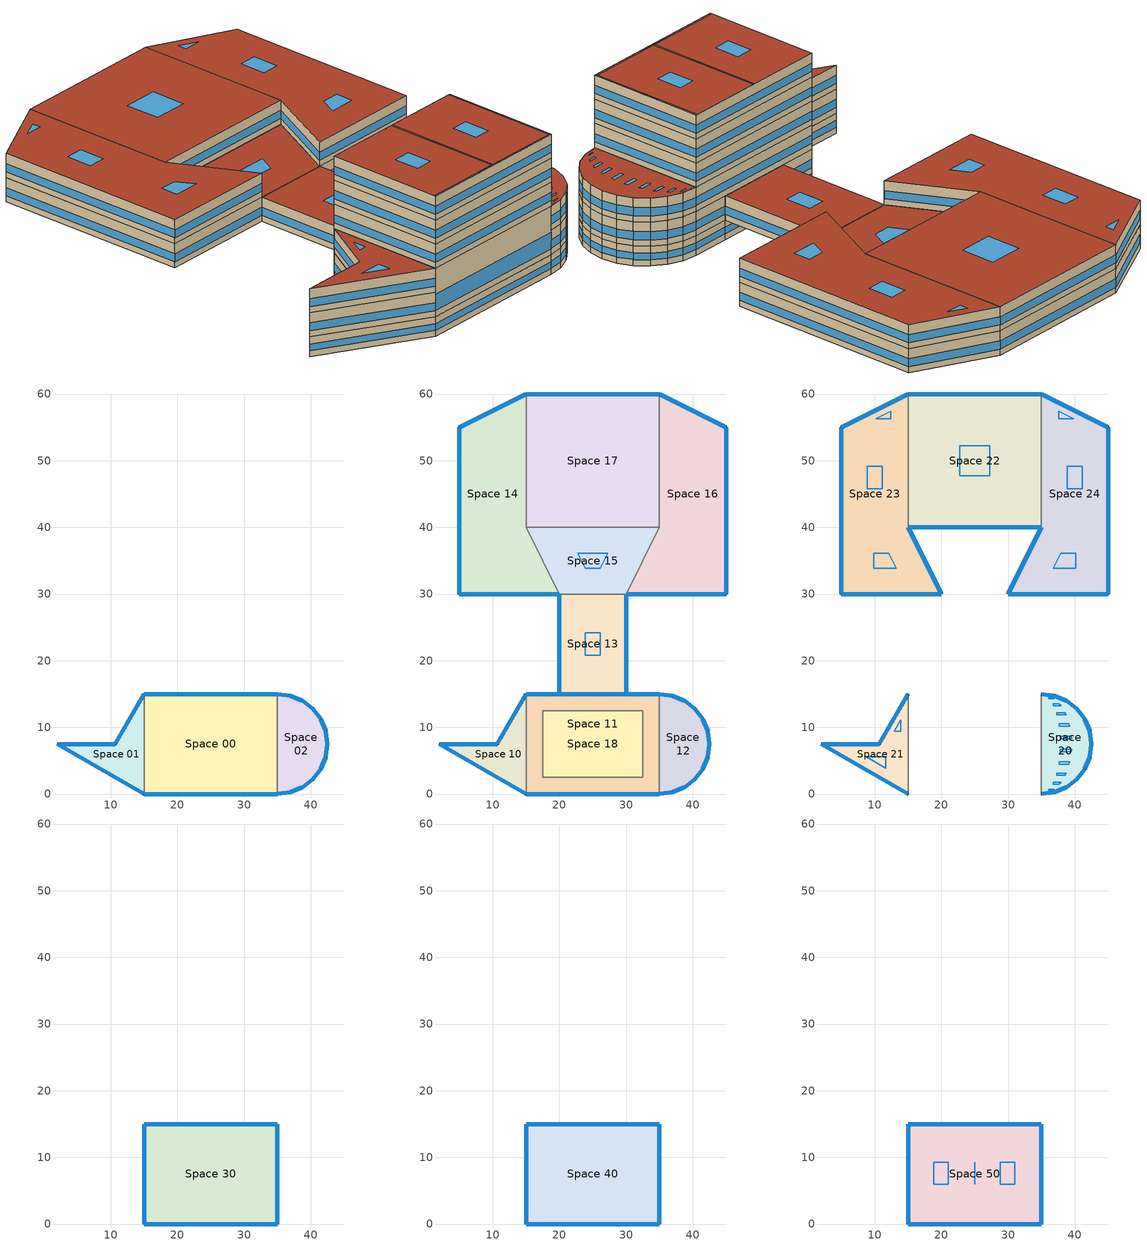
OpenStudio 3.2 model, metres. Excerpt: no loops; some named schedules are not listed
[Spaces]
Space 02
 floor ground: 35,15 36.94,14.74 38.75,14 40.3,12.8 41.5,11.25 42.24,9.44 42.5,7.5 42.24,5.56 41.5,3.75 40.3,2.2 38.75,1 36.94,0.26 35,0 z-2.5
 wall outside: 35,0 36.94,0.26 38.75,1 40.3,2.2 41.5,3.75 42.24,5.56 42.5,7.5 42.24,9.44 41.5,11.25 40.3,12.8 38.75,14 36.94,14.74 35,15 z-2.5:0
 wall to Space 00: 35,15 35,0 z-2.5:0
 window (BTAP-Ext-FixedWindow:U=0.220 SHGC=0.600): 36.96,0.27 38.73,1 / 42.23,9.46 41.5,11.23 / 40.32,2.22 41.48,3.73 / 41.48,11.27 40.32,12.78 / 42.25,5.58 42.5,7.47 / 38.73,14 36.96,14.73 / 35.03,0 36.92,0.25 / 42.5,7.53 42.25,9.42 / 41.5,3.77 42.23,5.54 / 38.77,1.02 40.28,2.18 / 40.28,12.82 38.77,13.98 / 36.92,14.75 35.03,15 z-1.74:-0.88
Space 00
 floor ground: 35,15 35,0 15,0 15,15 z-2.5
 wall outside: 15,0 35,0 / 35,15 30,15 20,15 15,15 z-2.5:0
 wall to Space 01: 15,15 15,0 z-2.5:0
 window (BTAP-Ext-FixedWindow:U=0.220 SHGC=0.600): 15.03,0 34.97,0 / 29.97,15 20.03,15 / 34.97,15 30.03,15 / 19.97,15 15.03,15 z-1.74:-0.9
Space 01
 floor ground: 15,15 15,0 2.01,7.5 10.67,7.5 z-2.5
 wall outside: 15,15 10.67,7.5 2.01,7.5 15,0 z-2.5:0
 window (BTAP-Ext-FixedWindow:U=0.220 SHGC=0.600): 2.03,7.49 14.98,0.01 / 10.64,7.5 2.04,7.5 / 14.99,14.98 10.68,7.52 z-1.74:-0.9
Space 10
 floor to Space 01: 15,15 15,0 2.01,7.5 10.67,7.5 z0
 wall outside: 15,15 10.67,7.5 2.01,7.5 15,0 z0:3.05
 wall to Space 11: 15,0 15,15 z0:3.05
 window (BTAP-Ext-FixedWindow:U=0.220 SHGC=0.600): 2.03,7.49 14.98,0.01 / 10.64,7.5 2.04,7.5 / 14.99,14.98 10.68,7.52 z0.76:1.78
Space 11
 floor to Space 18: 32.5,12.5 32.5,2.5 17.5,2.5 17.5,12.5 z3.05
 floor to Space 00: 35,2.5 35,0 15,0 15,2.5 z0; 35,15 35,12.5 15,12.5 15,15 z0; 35,12.5 35,2.5 32.5,2.5 32.5,12.5 z0; 17.5,12.5 17.5,2.5 15,2.5 15,12.5 z0; 32.5,12.5 32.5,2.5 17.5,2.5 17.5,12.5 z0
 wall outside: 15,0 35,0 z0:6.1; 35,15 15,15 z3.05:6.1; 20,15 15,15 / 35,15 30,15 z0:3.05
 wall to Space 21: 15,15 15,0 z3.05:6.1
 wall to Space 20: 35,0 35,15 z3.05:6.1
 wall to Space 12: 35,0 35,15 z0:3.05
 wall to Space 18: 32.5,2.5 17.5,2.5 17.5,12.5 32.5,12.5 32.5,2.5 z0:3.05
 wall to Space 13: 30,15 20,15 z0:3.05
 window (BTAP-Ext-FixedWindow:U=0.220 SHGC=0.600): 15.03,0 34.97,0 z0.76:2.8; 34.97,15 15.03,15 z3.81:4.83; 19.97,15 15.03,15 / 34.97,15 30.03,15 z0.76:1.79
Space 12
 floor to Space 02: 35,15 36.94,14.74 38.75,14 40.3,12.8 41.5,11.25 42.24,9.44 42.5,7.5 42.24,5.56 41.5,3.75 40.3,2.2 38.75,1 36.94,0.26 35,0 z0
 wall outside: 35,0 36.94,0.26 38.75,1 40.3,2.2 41.5,3.75 42.24,5.56 42.5,7.5 42.24,9.44 41.5,11.25 40.3,12.8 38.75,14 36.94,14.74 35,15 z0:3.05
 window (BTAP-Ext-FixedWindow:U=0.220 SHGC=0.600): 36.92,14.75 35.03,15 / 38.73,14 36.96,14.73 / 40.28,12.82 38.77,13.98 / 41.48,11.27 40.32,12.78 / 42.23,9.46 41.5,11.23 / 42.5,7.53 42.25,9.42 / 42.25,5.58 42.5,7.47 / 41.5,3.77 42.23,5.54 / 40.32,2.22 41.48,3.73 / 38.77,1.02 40.28,2.18 / 36.96,0.27 38.73,1 / 35.03,0 36.92,0.25 z0.76:1.8
Space 13
 floor ground: 30,30 30,15 20,15 20,30 z0
 wall outside: 30,15 30,30 / 20,30 20,15 z0:3.05
 wall to Space 15: 30,30 20,30 z0:3.05
 window (BTAP-Ext-FixedWindow:U=0.220 SHGC=0.600): 30,15.03 30,29.97 / 20,29.97 20,15.03 z0.76:1.78
 roof outside: 30,15 30,30 20,30 20,15 z3.05
 skylight (BTAP-Ext-Skylights:U=0.220 SHGC=0.600): 26.12,20.82 26.12,24.18 23.88,24.18 23.88,20.82 z3.05
Space 14
 floor ground: 15,60 15,40 20,30 5,30 5,55 z0
 wall outside: 15,60 5,55 5,30 20,30 z0:3.05
 wall to Space 17: 15,40 15,60 z0:3.05
 wall to Space 15: 20,30 15,40 z0:3.05
 window (BTAP-Ext-FixedWindow:U=0.220 SHGC=0.600): 5,54.97 5,30.03 / 14.98,59.99 5.02,55.01 / 5.03,30 19.97,30 z0.76:1.78
Space 15
 floor ground: 35,40 30,30 20,30 15,40 z0
 wall to Space 16: 30,30 35,40 z0:3.05
 wall to Space 17: 35,40 15,40 z0:3.05
 roof outside: 30,30 35,40 15,40 20,30 z3.05
 skylight (BTAP-Ext-Skylights:U=0.220 SHGC=0.600): 26.12,33.88 27.24,36.12 22.76,36.12 23.88,33.88 z3.05
Space 16
 floor ground: 35,60 45,55 45,30 30,30 35,40 z0
 wall outside: 30,30 45,30 45,55 35,60 z0:3.05
 wall to Space 17: 35,60 35,40 z0:3.05
 window (BTAP-Ext-FixedWindow:U=0.220 SHGC=0.600): 44.98,55.01 35.02,59.99 / 45,30.03 45,54.97 / 30.03,30 44.97,30 z0.76:1.78
Space 17
 floor ground: 35,60 35,40 15,40 15,60 z0
 wall outside: 35,60 15,60 z0:3.05
 window (BTAP-Ext-FixedWindow:U=0.220 SHGC=0.600): 34.97,60 15.03,60 z0.76:1.78
Space 18
 floor ground: 32.5,12.5 32.5,2.5 17.5,2.5 17.5,12.5 z0
Space 20
 floor to Space 12: 35,15 36.94,14.74 38.75,14 40.3,12.8 41.5,11.25 42.24,9.44 42.5,7.5 42.24,5.56 41.5,3.75 40.3,2.2 38.75,1 36.94,0.26 35,0 z3.05
 wall outside: 35,0 36.94,0.26 38.75,1 40.3,2.2 41.5,3.75 42.24,5.56 42.5,7.5 42.24,9.44 41.5,11.25 40.3,12.8 38.75,14 36.94,14.74 35,15 z3.05:6.1
 window (BTAP-Ext-FixedWindow:U=0.220 SHGC=0.600): 40.28,12.82 38.77,13.98 / 36.96,0.27 38.73,1 / 42.23,9.46 41.5,11.23 / 40.32,2.22 41.48,3.73 / 38.77,1.02 40.28,2.18 / 35.03,0 36.92,0.25 / 41.48,11.27 40.32,12.78 / 36.92,14.75 35.03,15 / 38.73,14 36.96,14.73 / 42.25,5.58 42.5,7.47 / 42.5,7.53 42.25,9.42 / 41.5,3.77 42.23,5.54 z3.81:4.85
 roof outside: 35,0 36.94,0.26 38.75,1 40.3,2.2 41.5,3.75 42.24,5.56 42.5,7.5 42.24,9.44 41.5,11.25 40.3,12.8 38.75,14 36.94,14.74 35,15 z6.1
 skylight (BTAP-Ext-Skylights:U=0.220 SHGC=0.600): 35.94,0.19 35.5,0.19 35.5,0.13 z6.1; 36.94,0.71 36.1,0.71 36.1,0.55 36.54,0.55 z6.1; 37.94,1.73 36.76,1.73 36.76,1.47 37.6,1.47 z6.1; 38.74,3.15 37.29,3.15 37.29,2.8 38.48,2.8 z6.1; 39.29,4.86 37.67,4.86 37.67,4.45 39.12,4.45 z6.1; 39.54,6.75 37.86,6.75 37.86,6.31 39.48,6.31 z6.1; 39.48,8.69 37.86,8.69 37.86,8.25 39.54,8.25 z6.1; 39.12,10.55 37.67,10.55 37.67,10.14 39.29,10.14 z6.1; 38.48,12.2 37.29,12.2 37.29,11.85 38.74,11.85 z6.1; 37.6,13.53 36.76,13.53 36.76,13.27 37.94,13.27 z6.1; 36.54,14.45 36.1,14.45 36.1,14.29 36.94,14.29 z6.1; 35.5,14.87 35.5,14.81 35.94,14.81 z6.1
Space 22
 floor to Space 17: 35,60 35,40 15,40 15,60 z3.05
 wall outside: 15,40 35,40 / 35,60 15,60 z3.05:6.1
 wall to Space 23: 15,60 15,40 z3.05:6.1
 wall to Space 24: 35,40 35,60 z3.05:6.1
 window (BTAP-Ext-FixedWindow:U=0.220 SHGC=0.600): 15.03,40 34.97,40 / 34.97,60 15.03,60 z3.81:4.83
 roof outside: 35,40 35,60 15,60 15,40 z6.1
 skylight (BTAP-Ext-Skylights:U=0.220 SHGC=0.600): 27.24,47.76 27.24,52.24 22.76,52.24 22.76,47.76 z6.1
Space 23
 floor to Space 14: 15,60 15,40 20,30 5,30 5,55 z3.05
 wall outside: 15,60 5,55 5,30 20,30 15,40 z3.05:6.1
 window (BTAP-Ext-FixedWindow:U=0.220 SHGC=0.600): 5,54.97 5,30.03 / 14.98,59.99 5.02,55.01 / 5.03,30 19.97,30 / 19.99,30.02 15.01,39.98 z3.81:4.83
 roof outside: 20,30 15,40 15,60 5,55 5,30 z6.1
 skylight (BTAP-Ext-Skylights:U=0.220 SHGC=0.600): 12.09,36.12 9.85,36.12 9.85,33.88 13.21,33.88 z6.1; 11.12,49.18 8.88,49.18 8.88,45.82 11.12,45.82 z6.1; 12.41,57.41 10.18,56.29 12.41,56.29 z6.1
Space 24
 floor to Space 16: 35,60 45,55 45,30 30,30 35,40 z3.05
 wall outside: 35,40 30,30 45,30 45,55 35,60 z3.05:6.1
 window (BTAP-Ext-FixedWindow:U=0.220 SHGC=0.600): 34.99,39.98 30.01,30.02 / 44.98,55.01 35.02,59.99 / 45,30.03 45,54.97 / 30.03,30 44.97,30 z3.81:4.83
 roof outside: 45,30 45,55 35,60 35,40 30,30 z6.1
 skylight (BTAP-Ext-Skylights:U=0.220 SHGC=0.600): 40.15,36.12 37.91,36.12 36.79,33.88 40.15,33.88 z6.1; 41.12,49.18 38.88,49.18 38.88,45.82 41.12,45.82 z6.1; 37.59,57.41 37.59,56.29 39.82,56.29 z6.1
Space 21
 floor to Space 10: 15,15 15,0 2.01,7.5 10.67,7.5 z3.05
 wall outside: 15,15 10.67,7.5 2.01,7.5 15,0 z3.05:6.1
 window (BTAP-Ext-FixedWindow:U=0.220 SHGC=0.600): 14.99,14.98 10.68,7.52 / 10.64,7.5 2.04,7.5 / 2.03,7.49 14.98,0.01 z3.81:4.83
 roof outside: 15,0 15,15 10.67,7.5 2.01,7.5 z6.1
 skylight (BTAP-Ext-Skylights:U=0.220 SHGC=0.600): 11.64,5.56 8.73,5.56 11.64,3.88 z6.1; 13.88,11.12 12.91,9.44 13.88,9.44 z6.1
Space 30
 floor to Space 11: 35,15 35,0 15,0 15,15 z6.1
 wall outside: 15,0 35,0 35,15 15,15 15,0 z6.1:9.15
 window (BTAP-Ext-FixedWindow:U=0.220 SHGC=0.600): 15.03,0 34.97,0 / 34.97,15 15.03,15 / 15,14.97 15,0.03 / 35,0.03 35,14.97 z6.86:7.88
Space 40
 floor to Space 30: 35,15 35,0 15,0 15,15 z9.15
 wall outside: 35,15 15,15 15,0 35,0 35,15 z9.15:12.2
 window (BTAP-Ext-FixedWindow:U=0.220 SHGC=0.600): 34.97,15 15.03,15 / 15,14.97 15,0.03 / 35,0.03 35,14.97 / 15.03,0 34.97,0 z9.91:10.93
Space 50
 floor to Space 40: 35,15 35,0 15,0 15,15 z12.2
 wall outside: 35,15 15,15 15,0 35,0 35,15 z12.2:15.25
 window (BTAP-Ext-FixedWindow:U=0.220 SHGC=0.600): 35,0.03 35,14.97 / 15.03,0 34.97,0 / 34.97,15 15.03,15 / 15,14.97 15,0.03 z12.96:13.98
 roof outside: 35,0 35,15 34.8,15 34.8,0.2 z15.25; 35,0 34.8,0.2 15,0.2 15,0 z15.25; 24.9,0.2 24.9,15 15,15 15,0.2 z15.25; 34.8,0.2 34.8,15 25.1,15 25.1,0.2 z15.25; 25.1,0.2 25.1,15 24.9,15 24.9,0.2 z15.25
 skylight (BTAP-Ext-Skylights:U=0.220 SHGC=0.600): 27.2,0.08 27.15,0.12 22.73,0.12 22.73,0.08 z15.25; 21.06,5.95 21.06,9.25 18.84,9.25 18.84,5.95 z15.25; 31.03,5.95 31.03,9.25 28.87,9.25 28.87,5.95 z15.25; 25.02,5.95 25.02,9.25 24.98,9.25 24.98,5.95 z15.25; 34.95,0.15 34.9,0.15 34.95,0.1 z15.25; 34.92,9.25 34.88,9.25 34.88,5.95 34.92,5.95 z15.25
[Building]
EdgeCaseGeometry: Default Construction Set=BTAP-Mass at hdd = 5000.0; Standards Number of Stories=6; Standards Number of Above Ground Stories=5; Standards Template=NECB2011
[Site]
Calgary Intl AP_AB_CAN: Latitude {deg}=51.114; Longitude {deg}=-114.02; Time Zone {hr}=-7; Elevation {m}=1084.1
[ClimateZones]
Climate Zone Institution Name 1=ASHRAE; Climate Zone Document Name 1=ANSI/ASHRAE Standard 169; Climate Zone Document Year 1=2006; Climate Zone Institution Name 2=CEC; Climate Zone Document Name 2=California Climate Zone Descriptions; Climate Zone Document Year 2=1995
[Site:WaterMainsTemperature]
Calculation Method=Correlation; Annual Average Outdoor Air Temperature {C}=5; Maximum Difference In Monthly Average Outdoor Air Temperatures {deltaC}=23.3
[SizingPeriod:DesignDay] Barometric Pressure {Pa}=88961; Sky Clearness=0; Rain Indicator=0; Snow Indicator=0; Day of Month=21; Daylight Saving Time Indicator=0; Humidity Indicating Type=Wetbulb; Dry-Bulb Temperature Range Modifier Type=DefaultMultipliers
Name | Maximum Dry-Bulb Temperature {C} | Daily Dry-Bulb Temperature Range {deltaC} | Humidity Indicating Conditions at Maximum Dry-Bulb | Wind Speed {m/s} | Wind Direction {deg} | Month | Day Type | Solar Model Indicator | ASHRAE Taub | ASHRAE Taud
Calgary Intl AP Ann Clg .4% Condns DB=>MWB | 28.5 | 12.1 | 16.1 | 4.5 | 160 | 7 | SummerDesignDay | ASHRAETau | 0.339 | 2.421
Calgary Intl AP Ann Htg 99.6% Condns DB | -28.5 | 0 | -28.5 | 2.9 | 200 | 1 | WinterDesignDay | ASHRAEClearSky
[Site:GroundTemperature:BuildingSurface]
19.527, 19.502, 19.536, 19.598, 20.002, 21.64, 22.225, 22.375, 21.449, 20.121, 19.802, 19.633
[Material:NoMass] Roughness=Smooth; Thermal Absorptance=0.9; Solar Absorptance=0.7
Name | Thermal Resistance {m2-K/W} | Visible Absorptance
Typical Carpet Pad; Typical Carpet Pad 1 | 0.21648 | 0.8
Typical Insulation 1 | 5.91238 | 0.7
Typical Insulation 2 | 4.49096 | 0.7
Typical Insulation 3 | 6.17282 | 0.7
Typical Carpet Pad 2 | 1.25503 | 0.8
Typical Carpet Pad 3; Typical Carpet Pad 4 | 3.45515 | 0.8
Typical Insulation 4 | 0.454528 | 0.7
Typical Insulation 5 | 0.454545 | 0.7
[Material]
Name | Roughness | Thickness {m} | Conductivity {W/m-K} | Density {kg/m3} | Specific Heat {J/kg-K} | Thermal Absorptance | Solar Absorptance | Visible Absorptance
G05 25mm wood | MediumSmooth | 0.0254 | 0.15 | 608 | 1630 | 0.9 | 0.5 | 0.5
100mm Normalweight concrete floor 1 | MediumSmooth | 0.1016 | 2.31 | 2322 | 832
G01 13mm gypsum board 1 | Smooth | 0.0127 | 0.16 | 800 | 1090 | 0.9 | 0.7 | 0.5
4 in. Normalweight Concrete Floor 1 | MediumRough | 0.1016 | 2.31 | 2322 | 832 | 0.9 | 0.7 | 0.7
1IN Stucco 1 | Smooth | 0.0253 | 0.6918 | 1858 | 837 | 0.9 | 0.7 | 0.92
8IN CONCRETE HW RefBldg 1 | Rough | 0.2032 | 1.311 | 2240 | 836.8 | 0.9 | 0.7 | 0.7
1/2IN Gypsum 1 | Smooth | 0.0127 | 0.16 | 784.9 | 830 | 0.9 | 0.4 | 0.4
Metal Roof Surface 1; F08 Metal surface 1 | Smooth | 0.0008 | 45.28 | 7824 | 500 | 0.9 | 0.7 | 0.7
6 in. Normalweight Concrete Floor 1; 6 in. Normalweight Concrete Floor 2; 6 in. Normalweight Concrete Floor 3 | MediumRough | 0.1524 | 2.31 | 2322 | 832 | 0.9 | 0.7 | 0.7
[Construction]
BTAP-Int-Partition; BTAP-Int-Door: G05 25mm wood
BTAP-Int-Floor: 100mm Normalweight concrete floor 1, Typical Carpet Pad
BTAP-Int-Wall: G01 13mm gypsum board 1, G01 13mm gypsum board 1
BTAP-Int-Ceiling: Typical Carpet Pad, 100mm Normalweight concrete floor 1
BTAP-Int-Window: SimpleGlazing
BTAP-Ext-Floor-Mass:U-0.162: Typical Insulation 1, 4 in. Normalweight Concrete Floor 1, Typical Carpet Pad 1
BTAP-Ext-Wall-Mass:U-0.21: 1IN Stucco 1, 8IN CONCRETE HW RefBldg 1, Typical Insulation 2, 1/2IN Gypsum 1
BTAP-Ext-Roof-Metal:U-0.162: Metal Roof Surface 1, Typical Insulation 3
BTAP-Grnd-Floor-Mass:U-0.757: 6 in. Normalweight Concrete Floor 1, Typical Carpet Pad 2
BTAP-Grnd-Wall-Mass:U-0.284: 6 in. Normalweight Concrete Floor 2, Typical Carpet Pad 3
BTAP-Grnd-Roof-Mass:U-0.284: 6 in. Normalweight Concrete Floor 3, Typical Carpet Pad 4
BTAP-Ext-FixedWindow:U=0.220 SHGC=0.600; BTAP-Ext-GlassDoors:U=0.220 SHGC=0.600; BTAP-Ext-Skylights:U=0.220 SHGC=0.600; BTAP-Ext-DaylightDomes:U=0.220 SHGC=0.600; BTAP-Ext-DaylightDiffuser:U=0.220 SHGC=0.600: SimpleGlazing:U=0.220 SHGC=0.600
BTAP-Ext-Door:U-2.2: F08 Metal surface 1, Typical Insulation 4
BTAP-Ext-OverHeadDoor:U-2.2: Typical Insulation 5
[DefaultConstructionSet]
BTAP-Mass at hdd = 5000.0: Default Exterior Surface Constructions=BTAP-Mass at hdd = 5000.0; Default Interior Surface Constructions=Default Surface Constructions 2; Default Ground Contact Surface Constructions=BTAP-Mass at hdd = 5000.0 1; Default Exterior SubSurface Constructions=BTAP-Mass at hdd = 5000.0; Default Interior SubSurface Constructions=Default Sub Surface Constructions 2; Interior Partition Construction=BTAP-Int-Partition
[DefaultSurfaceConstructions]
Name | Floor Construction | Wall Construction | Roof Ceiling Construction
Default Surface Constructions 2 | BTAP-Int-Floor | BTAP-Int-Wall | BTAP-Int-Ceiling
BTAP-Mass at hdd = 5000.0 | BTAP-Ext-Floor-Mass:U-0.162 | BTAP-Ext-Wall-Mass:U-0.21 | BTAP-Ext-Roof-Metal:U-0.162
BTAP-Mass at hdd = 5000.0 1 | BTAP-Grnd-Floor-Mass:U-0.757 | BTAP-Grnd-Wall-Mass:U-0.284 | BTAP-Grnd-Roof-Mass:U-0.284
[DefaultSubSurfaceConstructions]
Name | Fixed Window Construction | Operable Window Construction | Door Construction | Glass Door Construction | Overhead Door Construction | Skylight Construction | Tubular Daylight Dome Construction | Tubular Daylight Diffuser Construction
Default Sub Surface Constructions 2 | BTAP-Int-Window | BTAP-Int-Window | BTAP-Int-Door
BTAP-Mass at hdd = 5000.0 | BTAP-Ext-FixedWindow:U=0.220 SHGC=0.600 | BTAP-Ext-FixedWindow:U=0.220 SHGC=0.600 | BTAP-Ext-Door:U-2.2 | BTAP-Ext-GlassDoors:U=0.220 SHGC=0.600 | BTAP-Ext-OverHeadDoor:U-2.2 | BTAP-Ext-Skylights:U=0.220 SHGC=0.600 | BTAP-Ext-DaylightDomes:U=0.220 SHGC=0.600 | BTAP-Ext-DaylightDiffuser:U=0.220 SHGC=0.600
[WindowMaterial:SimpleGlazingSystem] U-Factor {W/m2-K}=2.2; Solar Heat Gain Coefficient=0.6; Visible Transmittance=0.21
SimpleGlazing; SimpleGlazing:U=0.220 SHGC=0.600
[DefaultScheduleSet] People Activity Level Schedule=NECB-Activity; Infiltration Schedule=Always On
Name | Number of People Schedule | Lighting Schedule | Electric Equipment Schedule
Space Function Corr. < 2.4m wide-sch-A Schedule Set; Space Function Corr. >= 2.4m wide-sch-A Schedule Set; Space Function Electrical/Mechanical-sch-A Schedule Set; Space Function Hospital corr. < 2.4m-sch-A Schedule Set; Space Function Hospital corr. >= 2.4m-sch-A Schedule Set; Space Function Locker room-sch-A Schedule Set; Space Function Mfg - 7.5 <= bay H <= 15m Schedule Set; Space Function Mfg - corr. < 2.4m-sch-A Schedule Set; Space Function Mfg - corr. >= 2.4m-sch-A Schedule Set; Space Function Museum - restoration Schedule Set; Space Function Stairway-sch-A Schedule Set; Space Function Warehouse - med/blk2 Schedule Set | NECB-A-Occupancy | NECB-A-Lighting | NECB-A-Electric-Equipment
Space Function Fire station - engine room Schedule Set; Space Function Hospital - radiology/imaging Schedule Set; Space Function Hospital - recovery Schedule Set | NECB-H-Occupancy | NECB-H-Lighting | NECB-H-Electric-Equipment
Space Function Fire station - quarters Schedule Set | NECB-G-Occupancy | NECB-G-Lighting | NECB-G-Electric-Equipment
Space Function Hway lodging - dining Schedule Set | NECB-B-Occupancy | NECB-B-Lighting | NECB-B-Electric-Equipment
Space Function Library - stacks Schedule Set; Space Function Penitentiary - audience Schedule Set; Space Function Religious - fellowship hall Schedule Set | NECB-C-Occupancy | NECB-C-Lighting | NECB-C-Electric-Equipment
[Lights:Definition] Design Level Calculation Method=Watts/Area; Fraction Radiant=0.5; Fraction Visible=0.2
Name | Watts per Space Floor Area {W/m2}
Space Function Corr. < 2.4m wide-sch-A Lights Definition | 8.39993
Space Function Corr. >= 2.4m wide-sch-A Lights Definition | 7.09994
Space Function Electrical/Mechanical-sch-A Lights Definition | 13.2999
Space Function Fire station - engine room Lights Definition | 5.99995
Space Function Fire station - quarters Lights Definition | 3.39997
Space Function Hospital - radiology/imaging Lights Definition | 14.1999
Space Function Hospital - recovery Lights Definition | 12.3999
Space Function Hospital corr. < 2.4m-sch-A Lights Definition | 11.6999
Space Function Hospital corr. >= 2.4m-sch-A Lights Definition | 9.59992
Space Function Hway lodging - dining Lights Definition | 9.49992
Space Function Library - stacks Lights Definition | 22.8998
Space Function Locker room-sch-A Lights Definition | 8.81993
Space Function Mfg - 7.5 <= bay H <= 15m Lights Definition | 13.1999
Space Function Mfg - corr. < 2.4m-sch-A Lights Definition | 5.49995
Space Function Mfg - corr. >= 2.4m-sch-A Lights Definition | 4.39996
Space Function Museum - restoration Lights Definition | 10.9999
Space Function Penitentiary - audience Lights Definition | 4.59996
Space Function Religious - fellowship hall Lights Definition | 6.89994
Space Function Stairway-sch-A Lights Definition | 7.39994
Space Function Warehouse - med/blk2 Lights Definition | 10.1999
[DesignSpecification:OutdoorAir] Outdoor Air Method=Sum
Name | Outdoor Air Flow per Floor Area {m3/s-m2} | Outdoor Air Flow per Person {m3/s-person}
Space Function Corr. < 2.4m wide-sch-A Ventilation; Space Function Corr. >= 2.4m wide-sch-A Ventilation; Space Function Electrical/Mechanical-sch-A Ventilation; Space Function Stairway-sch-A Ventilation; Space Function Warehouse - med/blk2 Ventilation | 0.000254
Space Function Fire station - engine room Ventilation; Space Function Mfg - 7.5 <= bay H <= 15m Ventilation; Space Function Mfg - corr. < 2.4m-sch-A Ventilation; Space Function Mfg - corr. >= 2.4m-sch-A Ventilation | 0.00762
Space Function Fire station - quarters Ventilation |  | 0.0380603
Space Function Hospital - radiology/imaging Ventilation; Space Function Locker room-sch-A Ventilation | 0.00254
Space Function Hospital - recovery Ventilation; Space Function Library - stacks Ventilation |  | 0.0304482
Space Function Hospital corr. < 2.4m-sch-A Ventilation; Space Function Hospital corr. >= 2.4m-sch-A Ventilation | 0.000508
Space Function Hway lodging - dining Ventilation |  | 0.0711223
Space Function Museum - restoration Ventilation |  | 0.0152241
Space Function Penitentiary - audience Ventilation |  | 0.0190506
Space Function Religious - fellowship hall Ventilation |  | 0.0457215
[People:Definition] Number of People Calculation Method=People/Area; Fraction Radiant=0.3
Name | People per Space Floor Area {person/m2}
Space Function Corr. < 2.4m wide-sch-A People Definition; Space Function Corr. >= 2.4m wide-sch-A People Definition; Space Function Hospital corr. < 2.4m-sch-A People Definition; Space Function Hospital corr. >= 2.4m-sch-A People Definition; Space Function Mfg - corr. < 2.4m-sch-A People Definition; Space Function Mfg - corr. >= 2.4m-sch-A People Definition; Space Function Warehouse - med/blk2 People Definition | 0.0100104
Space Function Electrical/Mechanical-sch-A People Definition; Space Function Stairway-sch-A People Definition | 0.0049514
Space Function Fire station - engine room People Definition; Space Function Fire station - quarters People Definition | 0.0400417
Space Function Hospital - radiology/imaging People Definition; Space Function Hospital - recovery People Definition; Space Function Library - stacks People Definition; Space Function Museum - restoration People Definition | 0.0500522
Space Function Hway lodging - dining People Definition; Space Function Locker room-sch-A People Definition | 0.0999967
Space Function Mfg - 7.5 <= bay H <= 15m People Definition | 0.0333681
Space Function Penitentiary - audience People Definition; Space Function Religious - fellowship hall People Definition | 0.199993
[ElectricEquipment:Definition] Design Level Calculation Method=Watts/Area; Fraction Radiant=0.5
Name | Watts per Space Floor Area {W/m2}
Space Function Electrical/Mechanical-sch-A Elec Equip Definition; Space Function Hway lodging - dining Elec Equip Definition; Space Function Religious - fellowship hall Elec Equip Definition; Space Function Warehouse - med/blk2 Elec Equip Definition | 0.999992
Space Function Fire station - engine room Elec Equip Definition; Space Function Fire station - quarters Elec Equip Definition; Space Function Locker room-sch-A Elec Equip Definition; Space Function Penitentiary - audience Elec Equip Definition | 2.49998
Space Function Hospital - radiology/imaging Elec Equip Definition; Space Function Hospital - recovery Elec Equip Definition; Space Function Mfg - 7.5 <= bay H <= 15m Elec Equip Definition | 9.99992
Space Function Museum - restoration Elec Equip Definition | 4.99996
[ShadingControl]
Shading Control 1: Shading Type=InteriorBlind; Multiple Surface Control Type=Sequential
[BuildingStory]
Name | Nominal Z Coordinate {m} | Nominal Floor to Floor Height {m}
Building Story 1 | 0 | 3.05
Building Story 0 | -2.5 | 2.5
Building Story 2 | 3.05 | 3.05
Building Story 3 | 6.1 | 3.05
Building Story 4 | 9.15 | 3.05
Building Story 5 | 12.2 | 3.05
[Space]
Name | Space Type | Building Story | Thermal Zone
Space 10 | Space Function Religious - fellowship hall | Building Story 1 | ALL_ST=Religious - fellowship hall_FL=Building Story 1_SCH=C
Space 11 | Space Function Museum - restoration | Building Story 1 | ALL_ST=Museum - restoration_FL=Building Story 1_SCH=A
Space 12 | Space Function Hospital corr. >= 2.4m-sch-A | Building Story 1 | WILD_ST=Hospital corr. >= 2.4m-sch-E_FL=Building Story 1_SCH=A
Space 13 | Space Function Locker room-sch-A | Building Story 1 | WET_ST=Locker room-sch-B_FL=Building Story 1_SCHA
Space 14 | Space Function Hway lodging - dining | Building Story 1 | ALL_ST=Hway lodging - dining_FL=Building Story 1_SCH=B
Space 15 | Space Function Corr. >= 2.4m wide-sch-A | Building Story 1 | WILD_ST=Corr. >= 2.4m wide-sch-H_FL=Building Story 1_SCH=A
Space 16 | Space Function Hospital - recovery | Building Story 1 | ALL_ST=Hospital - recovery_FL=Building Story 1_SCH=H
Space 17 | Space Function Mfg - 7.5 <= bay H <= 15m | Building Story 1 | ALL_ST=Mfg - 7.5 <= bay H <= 15m_FL=Building Story 1_SCH=A
Space 20 | Space Function Mfg - corr. >= 2.4m-sch-A | Building Story 2 | WILD_ST=Mfg - corr. >= 2.4m-sch-H_FL=Building Story 2_SCH=A
Space 30 | Space Function Fire station - engine room | Building Story 3 | ALL_ST=Fire station - engine room_FL=Building Story 3_SCH=H
Space 40 | Space Function Fire station - quarters | Building Story 4 | DU_BT=Space Function_ST=Fire station - quarters_FL=Building Story 4_SCHG
Space 50 | Space Function Corr. < 2.4m wide-sch-A | Building Story 5 | WILD_ST=Corr. < 2.4m wide-sch-F_FL=Building Story 5_SCH=A
Space 22 | Space Function Hospital - radiology/imaging | Building Story 2 | ALL_ST=Hospital - radiology/imaging_FL=Building Story 2_SCH=H
Space 23 | Space Function Warehouse - med/blk2 | Building Story 2 | ALL_ST=Warehouse - med/blk2_FL=Building Story 2_SCH=A
Space 24 | Space Function Penitentiary - audience | Building Story 2 | ALL_ST=Penitentiary - audience_FL=Building Story 2_SCH=C
Space 02 | Space Function Library - stacks | Building Story 0 | ALL_ST=Library - stacks_FL=Building Story 0_SCH=C
Space 00 | Space Function Hospital corr. < 2.4m-sch-A | Building Story 0 | WILD_ST=Hospital corr. < 2.4m-sch-A_FL=Building Story 0_SCH=A
Space 01 | Space Function Electrical/Mechanical-sch-A | Building Story 0 | WILD_ST=Electrical/Mechanical-sch-D_FL=Building Story 0_SCH=A
Space 21 | Space Function Mfg - corr. < 2.4m-sch-A | Building Story 2 | WILD_ST=Mfg - corr. < 2.4m-sch-I_FL=Building Story 2_SCH=A
Space 18 | Space Function Stairway-sch-A | Building Story 1 | WILD_ST=Stairway-sch-I_FL=Building Story 1_SCH=A
[SpaceType] Standards Template=NECB2011; Standards Building Type=Space Function
Name | Default Schedule Set | Design Specification Outdoor Air Object | Standards Space Type
Space Function Corr. < 2.4m wide-sch-A | Space Function Corr. < 2.4m wide-sch-A Schedule Set | Space Function Corr. < 2.4m wide-sch-A Ventilation | Corr. < 2.4m wide-sch-A
Space Function Corr. >= 2.4m wide-sch-A | Space Function Corr. >= 2.4m wide-sch-A Schedule Set | Space Function Corr. >= 2.4m wide-sch-A Ventilation | Corr. >= 2.4m wide-sch-A
Space Function Electrical/Mechanical-sch-A | Space Function Electrical/Mechanical-sch-A Schedule Set | Space Function Electrical/Mechanical-sch-A Ventilation | Electrical/Mechanical-sch-A
Space Function Fire station - engine room | Space Function Fire station - engine room Schedule Set | Space Function Fire station - engine room Ventilation | Fire station - engine room
Space Function Fire station - quarters | Space Function Fire station - quarters Schedule Set | Space Function Fire station - quarters Ventilation | Fire station - quarters
Space Function Hospital - radiology/imaging | Space Function Hospital - radiology/imaging Schedule Set | Space Function Hospital - radiology/imaging Ventilation | Hospital - radiology/imaging
Space Function Hospital - recovery | Space Function Hospital - recovery Schedule Set | Space Function Hospital - recovery Ventilation | Hospital - recovery
Space Function Hospital corr. < 2.4m-sch-A | Space Function Hospital corr. < 2.4m-sch-A Schedule Set | Space Function Hospital corr. < 2.4m-sch-A Ventilation | Hospital corr. < 2.4m-sch-A
Space Function Hospital corr. >= 2.4m-sch-A | Space Function Hospital corr. >= 2.4m-sch-A Schedule Set | Space Function Hospital corr. >= 2.4m-sch-A Ventilation | Hospital corr. >= 2.4m-sch-A
Space Function Hway lodging - dining | Space Function Hway lodging - dining Schedule Set | Space Function Hway lodging - dining Ventilation | Hway lodging - dining
Space Function Library - stacks | Space Function Library - stacks Schedule Set | Space Function Library - stacks Ventilation | Library - stacks
Space Function Locker room-sch-A | Space Function Locker room-sch-A Schedule Set | Space Function Locker room-sch-A Ventilation | Locker room-sch-A
Space Function Mfg - 7.5 <= bay H <= 15m | Space Function Mfg - 7.5 <= bay H <= 15m Schedule Set | Space Function Mfg - 7.5 <= bay H <= 15m Ventilation | Mfg - 7.5 <= bay H <= 15m
Space Function Mfg - corr. < 2.4m-sch-A | Space Function Mfg - corr. < 2.4m-sch-A Schedule Set | Space Function Mfg - corr. < 2.4m-sch-A Ventilation | Mfg - corr. < 2.4m-sch-A
Space Function Mfg - corr. >= 2.4m-sch-A | Space Function Mfg - corr. >= 2.4m-sch-A Schedule Set | Space Function Mfg - corr. >= 2.4m-sch-A Ventilation | Mfg - corr. >= 2.4m-sch-A
Space Function Museum - restoration | Space Function Museum - restoration Schedule Set | Space Function Museum - restoration Ventilation | Museum - restoration
Space Function Penitentiary - audience | Space Function Penitentiary - audience Schedule Set | Space Function Penitentiary - audience Ventilation | Penitentiary - audience
Space Function Religious - fellowship hall | Space Function Religious - fellowship hall Schedule Set | Space Function Religious - fellowship hall Ventilation | Religious - fellowship hall
Space Function Stairway-sch-A | Space Function Stairway-sch-A Schedule Set | Space Function Stairway-sch-A Ventilation | Stairway-sch-A
Space Function Warehouse - med/blk2 | Space Function Warehouse - med/blk2 Schedule Set | Space Function Warehouse - med/blk2 Ventilation | Warehouse - med/blk2
[ThermostatSetpoint:DualSetpoint]
Name | Heating Setpoint Temperature Schedule | Cooling Setpoint Temperature Schedule
Space Function Fire station - quarters Thermostat 3 | NECB-G-Thermostat Setpoint-Heating | NECB-G-Thermostat Setpoint-Cooling
Space Function Locker room-sch-A Thermostat 1; Space Function Mfg - 7.5 <= bay H <= 15m Thermostat 3; Space Function Museum - restoration Thermostat 3; Space Function Warehouse - med/blk2 Thermostat 3; Space Function Stairway-sch-A Thermostat 1; Space Function Mfg - corr. < 2.4m-sch-A Thermostat 1; Space Function Corr. >= 2.4m wide-sch-A Thermostat 1; Space Function Hospital corr. >= 2.4m-sch-A Thermostat 1; Space Function Hospital corr. < 2.4m-sch-A Thermostat 3; Space Function Corr. < 2.4m wide-sch-A Thermostat 1; Space Function Mfg - corr. >= 2.4m-sch-A Thermostat 1; Space Function Electrical/Mechanical-sch-A Thermostat 1 | NECB-A-Thermostat Setpoint-Heating | NECB-A-Thermostat Setpoint-Cooling
Space Function Library - stacks Thermostat 3; Space Function Religious - fellowship hall Thermostat 3; Space Function Penitentiary - audience Thermostat 3 | NECB-C-Thermostat Setpoint-Heating | NECB-C-Thermostat Setpoint-Cooling
Space Function Hway lodging - dining Thermostat 3 | NECB-B-Thermostat Setpoint-Heating | NECB-B-Thermostat Setpoint-Cooling
Space Function Hospital - recovery Thermostat 3; Space Function Fire station - engine room Thermostat 3; Space Function Hospital - radiology/imaging Thermostat 3 | NECB-H-Thermostat Setpoint-Heating | NECB-H-Thermostat Setpoint-Cooling
[People] Work Efficiency Schedule=Work Efficiency Schedule; Clothing Insulation Schedule=Clothing Schedule; Air Velocity Schedule=Air Velocity Schedule; Multiplier=1
Name | People Definition | Space or SpaceType
Space Function Corr. < 2.4m wide-sch-A People | Space Function Corr. < 2.4m wide-sch-A People Definition | Space Function Corr. < 2.4m wide-sch-A
Space Function Corr. >= 2.4m wide-sch-A People | Space Function Corr. >= 2.4m wide-sch-A People Definition | Space Function Corr. >= 2.4m wide-sch-A
Space Function Electrical/Mechanical-sch-A People | Space Function Electrical/Mechanical-sch-A People Definition | Space Function Electrical/Mechanical-sch-A
Space Function Fire station - engine room People | Space Function Fire station - engine room People Definition | Space Function Fire station - engine room
Space Function Fire station - quarters People | Space Function Fire station - quarters People Definition | Space Function Fire station - quarters
Space Function Hospital - radiology/imaging People | Space Function Hospital - radiology/imaging People Definition | Space Function Hospital - radiology/imaging
Space Function Hospital - recovery People | Space Function Hospital - recovery People Definition | Space Function Hospital - recovery
Space Function Hospital corr. < 2.4m-sch-A People | Space Function Hospital corr. < 2.4m-sch-A People Definition | Space Function Hospital corr. < 2.4m-sch-A
Space Function Hospital corr. >= 2.4m-sch-A People | Space Function Hospital corr. >= 2.4m-sch-A People Definition | Space Function Hospital corr. >= 2.4m-sch-A
Space Function Hway lodging - dining People | Space Function Hway lodging - dining People Definition | Space Function Hway lodging - dining
Space Function Library - stacks People | Space Function Library - stacks People Definition | Space Function Library - stacks
Space Function Locker room-sch-A People | Space Function Locker room-sch-A People Definition | Space Function Locker room-sch-A
Space Function Mfg - 7.5 <= bay H <= 15m People | Space Function Mfg - 7.5 <= bay H <= 15m People Definition | Space Function Mfg - 7.5 <= bay H <= 15m
Space Function Mfg - corr. < 2.4m-sch-A People | Space Function Mfg - corr. < 2.4m-sch-A People Definition | Space Function Mfg - corr. < 2.4m-sch-A
Space Function Mfg - corr. >= 2.4m-sch-A People | Space Function Mfg - corr. >= 2.4m-sch-A People Definition | Space Function Mfg - corr. >= 2.4m-sch-A
Space Function Museum - restoration People | Space Function Museum - restoration People Definition | Space Function Museum - restoration
Space Function Penitentiary - audience People | Space Function Penitentiary - audience People Definition | Space Function Penitentiary - audience
Space Function Religious - fellowship hall People | Space Function Religious - fellowship hall People Definition | Space Function Religious - fellowship hall
Space Function Stairway-sch-A People | Space Function Stairway-sch-A People Definition | Space Function Stairway-sch-A
Space Function Warehouse - med/blk2 People | Space Function Warehouse - med/blk2 People Definition | Space Function Warehouse - med/blk2
[ElectricEquipment]
Name | Electric Equipment Definition | Space or SpaceType
Space Function Electrical/Mechanical-sch-A Elec Equip | Space Function Electrical/Mechanical-sch-A Elec Equip Definition | Space Function Electrical/Mechanical-sch-A
Space Function Fire station - engine room Elec Equip | Space Function Fire station - engine room Elec Equip Definition | Space Function Fire station - engine room
Space Function Fire station - quarters Elec Equip | Space Function Fire station - quarters Elec Equip Definition | Space Function Fire station - quarters
Space Function Hospital - radiology/imaging Elec Equip | Space Function Hospital - radiology/imaging Elec Equip Definition | Space Function Hospital - radiology/imaging
Space Function Hospital - recovery Elec Equip | Space Function Hospital - recovery Elec Equip Definition | Space Function Hospital - recovery
Space Function Hway lodging - dining Elec Equip | Space Function Hway lodging - dining Elec Equip Definition | Space Function Hway lodging - dining
Space Function Locker room-sch-A Elec Equip | Space Function Locker room-sch-A Elec Equip Definition | Space Function Locker room-sch-A
Space Function Mfg - 7.5 <= bay H <= 15m Elec Equip | Space Function Mfg - 7.5 <= bay H <= 15m Elec Equip Definition | Space Function Mfg - 7.5 <= bay H <= 15m
Space Function Museum - restoration Elec Equip | Space Function Museum - restoration Elec Equip Definition | Space Function Museum - restoration
Space Function Penitentiary - audience Elec Equip | Space Function Penitentiary - audience Elec Equip Definition | Space Function Penitentiary - audience
Space Function Religious - fellowship hall Elec Equip | Space Function Religious - fellowship hall Elec Equip Definition | Space Function Religious - fellowship hall
Space Function Warehouse - med/blk2 Elec Equip | Space Function Warehouse - med/blk2 Elec Equip Definition | Space Function Warehouse - med/blk2
[Lights] Fraction Replaceable=1
Name | Lights Definition | Space or SpaceType
Space Function Corr. < 2.4m wide-sch-A Lights | Space Function Corr. < 2.4m wide-sch-A Lights Definition | Space Function Corr. < 2.4m wide-sch-A
Space Function Corr. >= 2.4m wide-sch-A Lights | Space Function Corr. >= 2.4m wide-sch-A Lights Definition | Space Function Corr. >= 2.4m wide-sch-A
Space Function Electrical/Mechanical-sch-A Lights | Space Function Electrical/Mechanical-sch-A Lights Definition | Space Function Electrical/Mechanical-sch-A
Space Function Fire station - engine room Lights | Space Function Fire station - engine room Lights Definition | Space Function Fire station - engine room
Space Function Fire station - quarters Lights | Space Function Fire station - quarters Lights Definition | Space Function Fire station - quarters
Space Function Hospital - radiology/imaging Lights | Space Function Hospital - radiology/imaging Lights Definition | Space Function Hospital - radiology/imaging
Space Function Hospital - recovery Lights | Space Function Hospital - recovery Lights Definition | Space Function Hospital - recovery
Space Function Hospital corr. < 2.4m-sch-A Lights | Space Function Hospital corr. < 2.4m-sch-A Lights Definition | Space Function Hospital corr. < 2.4m-sch-A
Space Function Hospital corr. >= 2.4m-sch-A Lights | Space Function Hospital corr. >= 2.4m-sch-A Lights Definition | Space Function Hospital corr. >= 2.4m-sch-A
Space Function Hway lodging - dining Lights | Space Function Hway lodging - dining Lights Definition | Space Function Hway lodging - dining
Space Function Library - stacks Lights | Space Function Library - stacks Lights Definition | Space Function Library - stacks
Space Function Locker room-sch-A Lights | Space Function Locker room-sch-A Lights Definition | Space Function Locker room-sch-A
Space Function Mfg - 7.5 <= bay H <= 15m Lights | Space Function Mfg - 7.5 <= bay H <= 15m Lights Definition | Space Function Mfg - 7.5 <= bay H <= 15m
Space Function Mfg - corr. < 2.4m-sch-A Lights | Space Function Mfg - corr. < 2.4m-sch-A Lights Definition | Space Function Mfg - corr. < 2.4m-sch-A
Space Function Mfg - corr. >= 2.4m-sch-A Lights | Space Function Mfg - corr. >= 2.4m-sch-A Lights Definition | Space Function Mfg - corr. >= 2.4m-sch-A
Space Function Museum - restoration Lights | Space Function Museum - restoration Lights Definition | Space Function Museum - restoration
Space Function Penitentiary - audience Lights | Space Function Penitentiary - audience Lights Definition | Space Function Penitentiary - audience
Space Function Religious - fellowship hall Lights | Space Function Religious - fellowship hall Lights Definition | Space Function Religious - fellowship hall
Space Function Stairway-sch-A Lights | Space Function Stairway-sch-A Lights Definition | Space Function Stairway-sch-A
Space Function Warehouse - med/blk2 Lights | Space Function Warehouse - med/blk2 Lights Definition | Space Function Warehouse - med/blk2
[SpaceInfiltration:DesignFlowRate] Schedule=Always On Discrete; Design Flow Rate Calculation Method=Flow/ExteriorArea; Flow per Exterior Surface Area {m3/s-m2}=0.00025; Constant Term Coefficient=0; Temperature Term Coefficient=0; Velocity Term Coefficient=0.224; Velocity Squared Term Coefficient=0
Name | Space or SpaceType
Space 00 Infiltration | Space 00
Space 01 Infiltration | Space 01
Space 02 Infiltration | Space 02
Space 10 Infiltration | Space 10
Space 11 Infiltration | Space 11
Space 12 Infiltration | Space 12
Space 13 Infiltration | Space 13
Space 14 Infiltration | Space 14
Space 15 Infiltration | Space 15
Space 16 Infiltration | Space 16
Space 17 Infiltration | Space 17
Space 20 Infiltration | Space 20
Space 21 Infiltration | Space 21
Space 22 Infiltration | Space 22
Space 23 Infiltration | Space 23
Space 24 Infiltration | Space 24
Space 30 Infiltration | Space 30
Space 40 Infiltration | Space 40
Space 50 Infiltration | Space 50
[ThermalZone] Use Ideal Air Loads=No
Name | Thermostat
DU_BT=Space Function_ST=Fire station - quarters_FL=Building Story 4_SCHG | Space Function Fire station - quarters Thermostat 3
WET_ST=Locker room-sch-B_FL=Building Story 1_SCHA | Space Function Locker room-sch-A Thermostat 1
ALL_ST=Library - stacks_FL=Building Story 0_SCH=C | Space Function Library - stacks Thermostat 3
ALL_ST=Hway lodging - dining_FL=Building Story 1_SCH=B | Space Function Hway lodging - dining Thermostat 3
ALL_ST=Hospital - recovery_FL=Building Story 1_SCH=H | Space Function Hospital - recovery Thermostat 3
ALL_ST=Mfg - 7.5 <= bay H <= 15m_FL=Building Story 1_SCH=A | Space Function Mfg - 7.5 <= bay H <= 15m Thermostat 3
ALL_ST=Religious - fellowship hall_FL=Building Story 1_SCH=C | Space Function Religious - fellowship hall Thermostat 3
ALL_ST=Fire station - engine room_FL=Building Story 3_SCH=H | Space Function Fire station - engine room Thermostat 3
ALL_ST=Museum - restoration_FL=Building Story 1_SCH=A | Space Function Museum - restoration Thermostat 3
ALL_ST=Hospital - radiology/imaging_FL=Building Story 2_SCH=H | Space Function Hospital - radiology/imaging Thermostat 3
ALL_ST=Penitentiary - audience_FL=Building Story 2_SCH=C | Space Function Penitentiary - audience Thermostat 3
ALL_ST=Warehouse - med/blk2_FL=Building Story 2_SCH=A | Space Function Warehouse - med/blk2 Thermostat 3
WILD_ST=Stairway-sch-I_FL=Building Story 1_SCH=A | Space Function Stairway-sch-A Thermostat 1
WILD_ST=Mfg - corr. < 2.4m-sch-I_FL=Building Story 2_SCH=A | Space Function Mfg - corr. < 2.4m-sch-A Thermostat 1
WILD_ST=Corr. >= 2.4m wide-sch-H_FL=Building Story 1_SCH=A | Space Function Corr. >= 2.4m wide-sch-A Thermostat 1
WILD_ST=Hospital corr. >= 2.4m-sch-E_FL=Building Story 1_SCH=A | Space Function Hospital corr. >= 2.4m-sch-A Thermostat 1
WILD_ST=Hospital corr. < 2.4m-sch-A_FL=Building Story 0_SCH=A | Space Function Hospital corr. < 2.4m-sch-A Thermostat 3
WILD_ST=Corr. < 2.4m wide-sch-F_FL=Building Story 5_SCH=A | Space Function Corr. < 2.4m wide-sch-A Thermostat 1
WILD_ST=Mfg - corr. >= 2.4m-sch-H_FL=Building Story 2_SCH=A | Space Function Mfg - corr. >= 2.4m-sch-A Thermostat 1
WILD_ST=Electrical/Mechanical-sch-D_FL=Building Story 0_SCH=A | Space Function Electrical/Mechanical-sch-A Thermostat 1
[Schedule:Ruleset]
Always On: Default Day Schedule=Always On Default
Clothing Schedule: Default Day Schedule=Clothing Schedule Default Winter Clothes
Air Velocity Schedule: Default Day Schedule=Air Velocity Schedule Default
Work Efficiency Schedule: Default Day Schedule=Work Efficiency Schedule Default
NECB-C-Occupancy: Default Day Schedule=NECB-C-Occupancy Default
NECB-Activity: Default Day Schedule=NECB-Activity Default; Summer Design Day Schedule=NECB-Activity Summer Design Day; Winter Design Day Schedule=NECB-Activity Winter Design Day
NECB-C-Lighting: Default Day Schedule=NECB-C-Lighting Default
NECB-C-Electric-Equipment: Default Day Schedule=NECB-C-Electric-Equipment Default
NECB-C-Thermostat Setpoint-Heating: Default Day Schedule=NECB-C-Thermostat Setpoint-Heating Default
NECB-C-Thermostat Setpoint-Cooling: Default Day Schedule=NECB-C-Thermostat Setpoint-Cooling Default
NECB-A-Occupancy: Default Day Schedule=NECB-A-Occupancy Default
NECB-A-Lighting: Default Day Schedule=NECB-A-Lighting Default
NECB-A-Electric-Equipment: Default Day Schedule=NECB-A-Electric-Equipment Default
NECB-A-Thermostat Setpoint-Heating: Default Day Schedule=NECB-A-Thermostat Setpoint-Heating Default
NECB-A-Thermostat Setpoint-Cooling: Default Day Schedule=NECB-A-Thermostat Setpoint-Cooling Default
NECB-B-Occupancy: Default Day Schedule=NECB-B-Occupancy Default
NECB-B-Lighting: Default Day Schedule=NECB-B-Lighting Default
NECB-B-Electric-Equipment: Default Day Schedule=NECB-B-Electric-Equipment Default
NECB-B-Thermostat Setpoint-Heating: Default Day Schedule=NECB-B-Thermostat Setpoint-Heating Default
NECB-B-Thermostat Setpoint-Cooling: Default Day Schedule=NECB-B-Thermostat Setpoint-Cooling Default
NECB-G-Occupancy: Default Day Schedule=NECB-G-Occupancy Default
NECB-G-Lighting: Default Day Schedule=NECB-G-Lighting Default
NECB-G-Electric-Equipment: Default Day Schedule=NECB-G-Electric-Equipment Default
NECB-G-Thermostat Setpoint-Heating: Default Day Schedule=NECB-G-Thermostat Setpoint-Heating Default
NECB-G-Thermostat Setpoint-Cooling: Default Day Schedule=NECB-G-Thermostat Setpoint-Cooling Default
NECB-H-Occupancy: Default Day Schedule=NECB-H-Occupancy Default
NECB-H-Lighting: Default Day Schedule=NECB-H-Lighting Default
NECB-H-Electric-Equipment: Default Day Schedule=NECB-H-Electric-Equipment Default
NECB-H-Thermostat Setpoint-Heating: Default Day Schedule=NECB-H-Thermostat Setpoint-Heating Default
NECB-H-Thermostat Setpoint-Cooling: Default Day Schedule=NECB-H-Thermostat Setpoint-Cooling Default
[Schedule:Day]
NECB-C-Occupancy Default: 8, 0, 0, 9, 0, 0.1, 10, 0, 0.2, 12, 0, 0.5, 16, 0, 0.7, 17, 0, 0.8, 18, 0, 0.7, 19, 0, 0.5, 21, 0, 0.3, 24, 0, 0
NECB-Activity Default; NECB-Activity Winter Design Day; NECB-Activity Summer Design Day: 24, 0, 130
NECB-C-Lighting Default; NECB-C-Electric-Equipment Default: 8, 0, 0.05, 9, 0, 0.5, 19, 0, 0.9, 20, 0, 0.6, 21, 0, 0.5, 24, 0, 0.05
NECB-C-Thermostat Setpoint-Heating Default: 7, 0, 18, 8, 0, 20, 21, 0, 22, 24, 0, 18
NECB-C-Thermostat Setpoint-Cooling Default: 7, 0, 35, 21, 0, 24, 24, 0, 35
NECB-A-Thermostat Setpoint-Heating Default: 6, 0, 18, 7, 0, 20, 21, 0, 22, 24, 0, 18
NECB-A-Thermostat Setpoint-Cooling Default: 6, 0, 35, 21, 0, 24, 24, 0, 35
NECB-B-Thermostat Setpoint-Heating Default: 2, 0, 22, 8, 0, 18, 9, 0, 20, 24, 0, 22
NECB-B-Thermostat Setpoint-Cooling Default: 1, 0, 24, 8, 0, 35, 24, 0, 24
NECB-G-Thermostat Setpoint-Heating Default; NECB-H-Thermostat Setpoint-Heating Default: 1, 0, 22, 7, 0, 18, 8, 0, 20, 24, 0, 22
NECB-G-Thermostat Setpoint-Cooling Default; NECB-H-Thermostat Setpoint-Cooling Default: 24, 0, 24
[Schedule:Rule] Date Specification Type=DateRange; Start Month=1; Start Day=1; End Month=12; End Day=31
Name | Schedule Ruleset | Rule Order | Day Schedule | Apply Monday | Apply Tuesday | Apply Wednesday | Apply Thursday | Apply Friday | Apply Saturday | Apply Sunday
Schedule Rule 2 | NECB-C-Occupancy | 2 | NECB-C-Occupancy Default|Wkdy Day | Yes | Yes | Yes | Yes | Yes
Schedule Rule 3 | NECB-C-Occupancy | 1 | NECB-C-Occupancy Sat Day |  |  |  |  |  | Yes
Schedule Rule 4 | NECB-C-Occupancy | 0 | NECB-C-Occupancy Sun|Hol Day |  |  |  |  |  |  | Yes
Schedule Rule 5 | NECB-C-Lighting | 2 | NECB-C-Lighting Default|Wkdy Day | Yes | Yes | Yes | Yes | Yes
Schedule Rule 6 | NECB-C-Lighting | 1 | NECB-C-Lighting Sat Day |  |  |  |  |  | Yes
Schedule Rule 7 | NECB-C-Lighting | 0 | NECB-C-Lighting Sun|Hol Day |  |  |  |  |  |  | Yes
Schedule Rule 11 | NECB-C-Thermostat Setpoint-Heating | 2 | NECB-C-Thermostat Setpoint-Heating Default|Wkdy Day | Yes | Yes | Yes | Yes | Yes
Schedule Rule 12 | NECB-C-Thermostat Setpoint-Heating | 1 | NECB-C-Thermostat Setpoint-Heating Sat Day |  |  |  |  |  | Yes
Schedule Rule 13 | NECB-C-Thermostat Setpoint-Heating | 0 | NECB-C-Thermostat Setpoint-Heating Sun|Hol Day |  |  |  |  |  |  | Yes
Schedule Rule 14 | NECB-C-Thermostat Setpoint-Cooling | 2 | NECB-C-Thermostat Setpoint-Cooling Default|Wkdy Day | Yes | Yes | Yes | Yes | Yes
Schedule Rule 15 | NECB-C-Thermostat Setpoint-Cooling | 1 | NECB-C-Thermostat Setpoint-Cooling Sat Day |  |  |  |  |  | Yes
Schedule Rule 16 | NECB-C-Thermostat Setpoint-Cooling | 0 | NECB-C-Thermostat Setpoint-Cooling Sun|Hol Day |  |  |  |  |  |  | Yes
Schedule Rule 41 | NECB-A-Thermostat Setpoint-Heating | 2 | NECB-A-Thermostat Setpoint-Heating Default|Wkdy Day | Yes | Yes | Yes | Yes | Yes
Schedule Rule 42 | NECB-A-Thermostat Setpoint-Heating | 1 | NECB-A-Thermostat Setpoint-Heating Sat Day |  |  |  |  |  | Yes
Schedule Rule 43 | NECB-A-Thermostat Setpoint-Heating | 0 | NECB-A-Thermostat Setpoint-Heating Sun|Hol Day |  |  |  |  |  |  | Yes
Schedule Rule 44 | NECB-A-Thermostat Setpoint-Cooling | 2 | NECB-A-Thermostat Setpoint-Cooling Default|Wkdy Day | Yes | Yes | Yes | Yes | Yes
Schedule Rule 45 | NECB-A-Thermostat Setpoint-Cooling | 1 | NECB-A-Thermostat Setpoint-Cooling Sat Day |  |  |  |  |  | Yes
Schedule Rule 46 | NECB-A-Thermostat Setpoint-Cooling | 0 | NECB-A-Thermostat Setpoint-Cooling Sun|Hol Day |  |  |  |  |  |  | Yes
Schedule Rule 71 | NECB-B-Thermostat Setpoint-Heating | 2 | NECB-B-Thermostat Setpoint-Heating Default|Wkdy Day | Yes | Yes | Yes | Yes | Yes
Schedule Rule 72 | NECB-B-Thermostat Setpoint-Heating | 1 | NECB-B-Thermostat Setpoint-Heating Sat Day |  |  |  |  |  | Yes
Schedule Rule 73 | NECB-B-Thermostat Setpoint-Heating | 0 | NECB-B-Thermostat Setpoint-Heating Sun|Hol Day |  |  |  |  |  |  | Yes
Schedule Rule 74 | NECB-B-Thermostat Setpoint-Cooling | 2 | NECB-B-Thermostat Setpoint-Cooling Default|Wkdy Day | Yes | Yes | Yes | Yes | Yes
Schedule Rule 75 | NECB-B-Thermostat Setpoint-Cooling | 1 | NECB-B-Thermostat Setpoint-Cooling Sat Day |  |  |  |  |  | Yes
Schedule Rule 76 | NECB-B-Thermostat Setpoint-Cooling | 0 | NECB-B-Thermostat Setpoint-Cooling Sun|Hol Day |  |  |  |  |  |  | Yes
Schedule Rule 101 | NECB-G-Thermostat Setpoint-Heating | 2 | NECB-G-Thermostat Setpoint-Heating Default|Wkdy Day | Yes | Yes | Yes | Yes | Yes
Schedule Rule 102 | NECB-G-Thermostat Setpoint-Heating | 1 | NECB-G-Thermostat Setpoint-Heating Sat Day |  |  |  |  |  | Yes
Schedule Rule 103 | NECB-G-Thermostat Setpoint-Heating | 0 | NECB-G-Thermostat Setpoint-Heating Sun|Hol Day |  |  |  |  |  |  | Yes
Schedule Rule 104 | NECB-G-Thermostat Setpoint-Cooling | 2 | NECB-G-Thermostat Setpoint-Cooling Default|Wkdy Day | Yes | Yes | Yes | Yes | Yes
Schedule Rule 105 | NECB-G-Thermostat Setpoint-Cooling | 1 | NECB-G-Thermostat Setpoint-Cooling Sat Day |  |  |  |  |  | Yes
Schedule Rule 106 | NECB-G-Thermostat Setpoint-Cooling | 0 | NECB-G-Thermostat Setpoint-Cooling Sun|Hol Day |  |  |  |  |  |  | Yes
Schedule Rule 116 | NECB-H-Thermostat Setpoint-Heating | 2 | NECB-H-Thermostat Setpoint-Heating Default|Wkdy Day | Yes | Yes | Yes | Yes | Yes
Schedule Rule 117 | NECB-H-Thermostat Setpoint-Heating | 1 | NECB-H-Thermostat Setpoint-Heating Sat Day |  |  |  |  |  | Yes
Schedule Rule 118 | NECB-H-Thermostat Setpoint-Heating | 0 | NECB-H-Thermostat Setpoint-Heating Sun|Hol Day |  |  |  |  |  |  | Yes
Schedule Rule 119 | NECB-H-Thermostat Setpoint-Cooling | 2 | NECB-H-Thermostat Setpoint-Cooling Default|Wkdy Day | Yes | Yes | Yes | Yes | Yes
Schedule Rule 120 | NECB-H-Thermostat Setpoint-Cooling | 1 | NECB-H-Thermostat Setpoint-Cooling Sat Day |  |  |  |  |  | Yes
Schedule Rule 121 | NECB-H-Thermostat Setpoint-Cooling | 0 | NECB-H-Thermostat Setpoint-Cooling Sun|Hol Day |  |  |  |  |  |  | Yes
[Schedule:Constant]
Always On Discrete: Value=1
